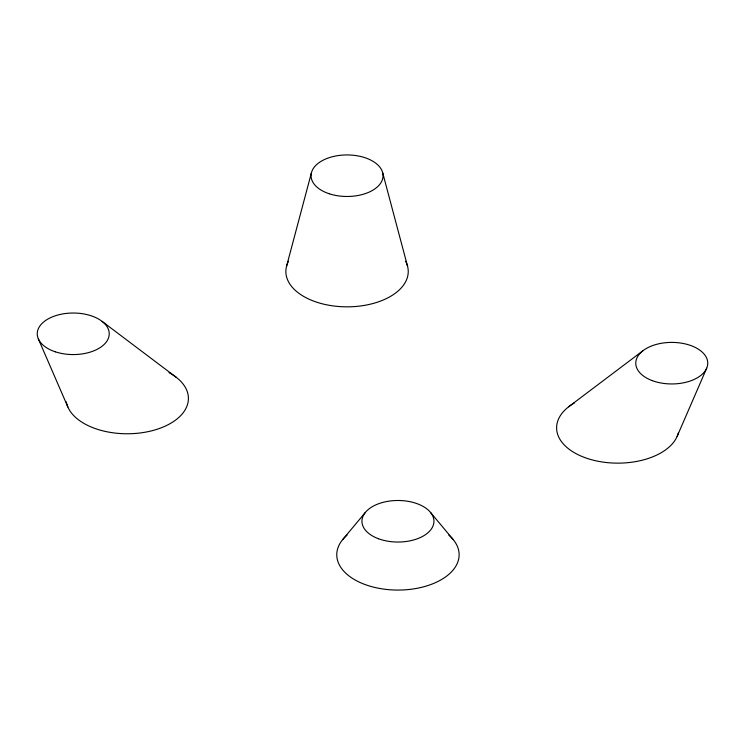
<?xml version="1.0" encoding="UTF-8"?>
<svg xmlns="http://www.w3.org/2000/svg" width="745" height="745" viewBox="0 0 745 745"><rect width="100%" height="100%" fill="white"/><g stroke="black" fill="none" stroke-linecap="round" stroke-linejoin="round"><path stroke-width="1.12" d="M286.536 266.338L311.457 172.663M677.121 436.402L706.67 368.226M342.644 539.641L365.413 512.383M568.649 406.779L642.861 350.802M102.14 321.421L176.351 377.398M430.48 512.383L453.249 539.641M38.33 338.845L67.879 407.021M382.651 172.663L407.571 266.338M405.606 261.262A61.183 35.322 0 0 1 347.058 306.838A61.183 35.322 0 0 1 288.501 261.262M678.313 433.003A61.183 35.322 0 0 1 590.282 459.376A61.183 35.322 0 0 1 574.525 402.849M169.041 372.658A61.183 35.322 0 0 1 154.271 430.126A61.183 35.322 0 0 1 66.324 401.9M448.816 535.124A61.183 35.322 0 0 1 438.284 581.305A61.183 35.322 0 0 1 357.6 581.305A61.183 35.322 0 0 1 347.077 535.124M329.057 193.7A35.993 20.776 0 0 0 383.042 175.708A35.993 20.776 0 0 0 329.057 157.717A35.993 20.776 0 0 0 329.057 193.7M652.266 380.639A35.993 20.776 0 0 0 707.713 364.203A35.993 20.776 0 0 0 655.321 344.693A35.993 20.776 0 0 0 652.266 380.639M55.242 351.789A35.993 20.776 0 0 0 109.226 333.797A35.993 20.776 0 0 0 55.242 315.805A35.993 20.776 0 0 0 55.242 351.789M378.441 538.728A35.993 20.776 0 0 0 433.897 522.282A35.993 20.776 0 0 0 381.496 502.782A35.993 20.776 0 0 0 378.441 538.728"/></g></svg>
